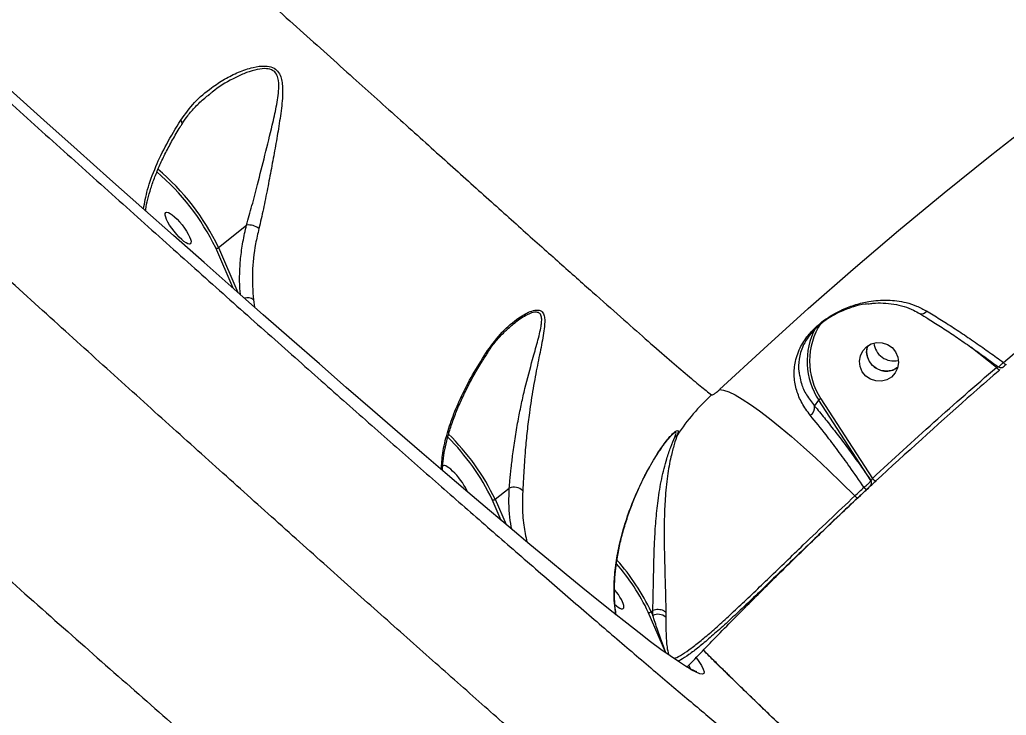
# Model space of a CAD drawing. Header units: millimetres. Extents: x -10374 to 11119, y -8221 to 9433.
# Drawn here: x -3253.9 to -3027.9, y -5447.5 to -5288.1 of the extents above; entities that cross this region are included whole.
import ezdxf

# ---------------------------------------------------------------- set-up
doc = ezdxf.new("R2010")
doc.units = ezdxf.units.MM
for name, color, linetype in [('DIKOM_ОБЪЕКТ', 7, 'Continuous'), ('DIKOM_РАЗМЕР_ЗОНА', 7, 'Continuous'), ('DIKOM_РАЗМЕР_ОБЪЕКТА', 7, 'Continuous')]:
    doc.layers.add(name, color=color, linetype=linetype)
doc.styles.add('style1', font='arial.ttf', dxfattribs={"width": 0.8})
doc.dimstyles.new('1-50', dxfattribs={"dimtxt": 300, "dimasz": 200, "dimexe": 100, "dimexo": 0, "dimgap": 100, "dimtad": 0, "dimdec": 0, "dimtxsty": 'style1', "dimcen": 0, "dimclrd": 7, "dimclre": 7, "dimadec": 1, "dimazin": 2, "dimtfac": 1, "dimtdec": 0, "dimtmove": 1, "dimatfit": 3, "dimfxl": 0, "dimlwd": 25, "dimlwe": 18, "dimarcsym": 0})

# ---------------------------------------------------------------- blocks, each defined once
blk = doc.blocks.new('*D16')
at = {"layer": 'Defpoints', "color": 0, "transparency": 16777216}
for p in [(-9045.1, 5161.67), (3694.49, 5161.67), (1813.16, -6719.94)]:
    blk.add_point(p, dxfattribs=at)
at = {"layer": 'DIKOM_РАЗМЕР_ОБЪЕКТА', "color": 7, "lineweight": 18, "transparency": 16777216}
for p, q in [((3694.49, 5161.67), (-9145.1, 5161.67)), ((1813.16, -6719.94), (-9145.1, -6719.94))]:
    blk.add_line(p, q, dxfattribs=at)
at = {"layer": 'DIKOM_РАЗМЕР_ОБЪЕКТА', "color": 7, "lineweight": 25, "transparency": 16777216}
for p, q in [((-9045.1, 4961.67), (-9045.1, -0.45)), ((-9045.1, -6519.94), (-9045.1, -1080.23))]:
    blk.add_line(p, q, dxfattribs=at)
at = {"layer": 'DIKOM_РАЗМЕР_ОБЪЕКТА', "color": 7, "transparency": 16777216}
for points in [[(-9078.43, 4961.67), (-9011.76, 4961.67), (-9045.1, 5161.67)], [(-9078.43, -6519.94), (-9011.76, -6519.94), (-9045.1, -6719.94)]]:
    blk.add_solid(points, dxfattribs=at)
at = {"layer": 'DIKOM_РАЗМЕР_ОБЪЕКТА', "color": 0, "transparency": 16777216, "insert": (-9045.1, -540.34), "char_height": 300, "attachment_point": 5, "rotation": 90, "style": 'style1'}
blk.add_mtext('11900', dxfattribs=at)
blk = doc.blocks.new('*D13')
at = {"layer": 'Defpoints', "color": 0, "transparency": 16777216}
for p in [(-10176.97, 7112.81), (3082.33, 7112.81), (2015.48, -8221.4)]:
    blk.add_point(p, dxfattribs=at)
at = {"layer": 'DIKOM_РАЗМЕР_ЗОНА', "color": 7, "lineweight": 18, "transparency": 16777216}
for p, q in [((3082.33, 7112.81), (-10276.97, 7112.81)), ((2015.48, -8221.4), (-10276.97, -8221.4))]:
    blk.add_line(p, q, dxfattribs=at)
at = {"layer": 'DIKOM_РАЗМЕР_ЗОНА', "color": 7, "lineweight": 25, "transparency": 16777216}
for p, q in [((-10176.97, 6912.81), (-10176.97, -14.41)), ((-10176.97, -8021.4), (-10176.97, -1094.19))]:
    blk.add_line(p, q, dxfattribs=at)
at = {"layer": 'DIKOM_РАЗМЕР_ЗОНА', "color": 7, "transparency": 16777216}
for points in [[(-10210.3, 6912.81), (-10143.64, 6912.81), (-10176.97, 7112.81)], [(-10210.3, -8021.4), (-10143.64, -8021.4), (-10176.97, -8221.4)]]:
    blk.add_solid(points, dxfattribs=at)
at = {"layer": 'DIKOM_РАЗМЕР_ЗОНА', "color": 0, "transparency": 16777216, "insert": (-10176.97, -554.3), "char_height": 300, "attachment_point": 5, "rotation": 90, "style": 'style1'}
blk.add_mtext('15300', dxfattribs=at)

msp = doc.modelspace()

# ---------------------------------------------------------------- linework, layer by layer
at = {"layer": 'DIKOM_ОБЪЕКТ', "color": 7, "linetype": 'Continuous', "lineweight": 15}
for p, q in [((-3210.46, -5305.24), (-3210.66, -5305.41)), ((-3208.35, -5340.3), (-3201.95, -5335.15)), ((-3205.05, -5349.6), (-3209.02, -5340.37)), ((-3208.35, -5340.3), (-3203.91, -5350.6)), ((-3200.37, -5352.29), (-3200.11, -5353.94)), ((-3047.7, -5355.41), (-3047.67, -5355.43)), ((-3146.69, -5364.4), (-3146.68, -5364.37)), ((-3030.12, -5367.76), (-3035.98, -5363.11)), ((-3028.59, -5367.7), (-3028.53, -5367.65)), ((-3071.78, -5376.62), (-3070.83, -5375.27)), ((-3058.86, -5393.73), (-3070.83, -5375.27)), ((-3070.36, -5374.94), (-3058.51, -5393.2)), ((-3106.88, -5386.25), (-3106.77, -5386.09)), ((-3108.31, -5388.44), (-3107.86, -5387.71)), ((-3058.86, -5393.73), (-3058.86, -5393.73)), ((-3144.96, -5398.01), (-3141.75, -5395.42)), ((-3059.01, -5394.98), (-3059.01, -5394.99)), ((-3143.58, -5402.84), (-3145.64, -5398.08)), ((-3144.96, -5398.01), (-3142.48, -5403.78)), ((-3105.87, -5433.21), (-3109.89, -5423.86)), ((-3109.22, -5423.79), (-3108.86, -5423.51)), ((-3109.22, -5423.79), (-3108.86, -5424.63)), ((-3108.86, -5423.51), (-3108.86, -5423.51)), ((-3108.86, -5424.63), (-3108.86, -5423.51)), ((-3105.9, -5423.91), (-3105.9, -5425)), ((-3100.14, -5436.95), (-3100.53, -5436.2))]:
    msp.add_line(p, q, dxfattribs=at)
at = {"layer": 'DIKOM_ОБЪЕКТ', "color": 7, "linetype": 'Continuous', "lineweight": 15, "flags": 128}
for points in [[(-3093.55, -5372.87), (-3083.43, -5363.49), (-3073.22, -5354.28), (-3062.92, -5345.25), (-3052.55, -5336.4), (-3042.1, -5327.74), (-3031.58, -5319.28), (-3021.01, -5311.01), (-3010.39, -5302.96), (-2999.72, -5295.11), (-2990.59, -5288.58)], [(-3100.46, -5436.82), (-3101.39, -5436.26), (-3103, -5435.21), (-3104.87, -5433.92), (-3106.99, -5432.4), (-3109.36, -5430.64), (-3111.98, -5428.65), (-3114.84, -5426.42), (-3117.95, -5423.97), (-3121.3, -5421.29), (-3124.89, -5418.38), (-3128.71, -5415.25), (-3132.76, -5411.9), (-3137.05, -5408.34), (-3141.56, -5404.55), (-3146.29, -5400.56), (-3151.23, -5396.36), (-3156.4, -5391.95), (-3161.77, -5387.34), (-3167.34, -5382.54), (-3173.12, -5377.54), (-3179.09, -5372.35), (-3185.25, -5366.98), (-3191.59, -5361.43), (-3198.12, -5355.7), (-3204.82, -5349.8), (-3211.69, -5343.73), (-3218.72, -5337.5), (-3225.91, -5331.12), (-3233.26, -5324.59), (-3240.74, -5317.91), (-3248.37, -5311.09), (-3256.13, -5304.14)], [(-3028.52, -5366.63), (-3022.49, -5361.49), (-3016.43, -5356.41), (-3010.35, -5351.39), (-3004.25, -5346.44), (-2998.13, -5341.55), (-2991.99, -5336.73), (-2985.83, -5331.98), (-2979.65, -5327.29)], [(-3054.16, -5369.97), (-3055.25, -5370.61), (-3056.48, -5370.93), (-3057.75, -5370.88), (-3058.97, -5370.48), (-3060.02, -5369.76), (-3060.84, -5368.77), (-3061.34, -5367.6), (-3061.5, -5366.34), (-3061.29, -5365.09), (-3060.74, -5363.96), (-3059.89, -5363.03), (-3058.8, -5362.39), (-3057.57, -5362.07), (-3056.3, -5362.12), (-3055.08, -5362.52), (-3054.02, -5363.24), (-3053.21, -5364.23), (-3052.7, -5365.4), (-3052.55, -5366.66), (-3052.75, -5367.91), (-3053.31, -5369.04), (-3054.16, -5369.97)], [(-3093.55, -5372.87), (-3092.62, -5372.98), (-3091.43, -5373.38), (-3090.01, -5374.07), (-3088.35, -5375.02), (-3086.47, -5376.25), (-3084.39, -5377.74), (-3082.11, -5379.48), (-3079.67, -5381.45), (-3077.08, -5383.64), (-3074.35, -5386.03), (-3071.51, -5388.61), (-3068.59, -5391.34), (-3065.6, -5394.23), (-3062.56, -5397.23)], [(-3062.56, -5397.23), (-3062.3, -5396.98), (-3062.04, -5396.73), (-3061.77, -5396.49), (-3061.51, -5396.24), (-3061.25, -5395.99), (-3060.99, -5395.75), (-3060.72, -5395.5), (-3060.46, -5395.26)], [(-3059.82, -5395.74), (-3060.08, -5395.98), (-3060.35, -5396.23), (-3060.61, -5396.48), (-3060.87, -5396.72), (-3061.14, -5396.97), (-3061.4, -5397.21), (-3061.66, -5397.46), (-3061.93, -5397.71)], [(-3099.04, -5434.1), (-3098.43, -5434.97), (-3097.72, -5436.07), (-3097.28, -5436.93), (-3097.09, -5437.55), (-3097.16, -5437.93)], [(-3097.16, -5437.93), (-3097.49, -5438.08), (-3098.08, -5437.98), (-3098.93, -5437.64), (-3100.03, -5437.07), (-3100.46, -5436.82)]]:
    msp.add_lwpolyline(points, dxfattribs=at)
at = {"layer": 'DIKOM_ОБЪЕКТ', "color": 7, "linetype": 'Continuous', "lineweight": 15}
for centre, radius, start, end in [((-3217.67, -5311.77), 0.936, 340.4589, 47.1238), ((-3256.75, -5363.47), 53.02, 25.8239, 49.7986), ((-3257.29, -5363.91), 54.34, 25.7507, 49.9105), ((-3201.51, -5339.05), 3.93, 52.5129, 96.3991), ((-3208.73, -5339.88), 0.575, 239.6861, 312.0074), ((-3201.83, -5354.23), 2.43, 53.0933, 104.518), ((-3047.31, -5353.98), 1.49, 256.2605, 324.5007), ((-3057.19, -5366.3), 15.75, 146.6756, 213.2612), ((-3057.22, -5366.36), 16.26, 152.1834, 213.2419), ((-3053.66, -5361.75), 4.54, 185.4401, 283.0423), ((-3147.2, -5364.14), 0.571, 336.1334, 28.4261), ((-3027.64, -5366.07), 1.04, 212.3145, 258.0463), ((-3028.87, -5366.97), 1.48, 212.0332, 250.3183), ((-3061.25, -5411.17), 50.42, 132.6231, 146.3732), ((-3068.81, -5377.58), 3.07, 120.3178, 131.11), ((-3073.84, -5376.96), 2.08, 300.796, 9.385), ((-3193.66, -5421.42), 53.4, 25.9209, 44.8701), ((-3194.07, -5421.77), 54.55, 25.8226, 45.2225), ((-3104.59, -5382.19), 1.72, 297.0411, 322.2816), ((-3059.69, -5394.27), 0.989, 313.2784, 32.9847), ((-3059.69, -5394.26), 0.991, 313.3391, 32.924), ((-3057.27, -5392.36), 1.5, 214.2386, 252.2447), ((-3140.68, -5398.02), 2.81, 44.1584, 112.2186), ((-3059.33, -5394.43), 1.4, 216.3882, 249.598), ((-3145.35, -5397.58), 0.575, 239.6742, 311.9793), ((-3061.41, -5396.36), 1.44, 216.8157, 248.924), ((-3154.58, -5445.33), 50.21, 25.4002, 41.5844), ((-3153.92, -5444.81), 48.75, 25.441, 41.0921), ((-3109.6, -5423.37), 0.575, 239.8674, 312.0832), ((-3107.66, -5427.15), 2.79, 50.6226, 115.3408)]:
    msp.add_arc(centre, radius, start, end, dxfattribs=at)
msp.add_ellipse((-3217.63, -5335.85), major_axis=(2.82, -3.57), ratio=0.25693, dxfattribs=at)
for centre, start_param, end_param in [((-3154.13, -5393.91), 0.671156, 3.181745), ((-3118.45, -5419.48), 5.306362, 7.876557)]:
    msp.add_ellipse(centre, major_axis=(2.82, -3.57), ratio=0.25693, start_param=start_param, end_param=end_param, dxfattribs=at)
for points, knots in [([(-3762.54, -4818.74), (-3763.6, -4818.06), (-3765.73, -4816.68), (-3767.7, -4815.72), (-3768.87, -4815.44), (-3769.34, -4815.76), (-3769.19, -4816.66), (-3768.4, -4818.14), (-3766.96, -4820.24), (-3764.84, -4822.97), (-3762.07, -4826.29), (-3758.68, -4830.18), (-3754.7, -4834.59), (-3750.16, -4839.5), (-3745.04, -4844.96), (-3739.27, -4850.99), (-3732.85, -4857.63), (-3725.78, -4864.86), (-3718.12, -4872.62), (-3709.98, -4880.8), (-3701.39, -4889.37), (-3692.37, -4898.31), (-3682.87, -4907.69), (-3672.8, -4917.57), (-3662.16, -4927.96), (-3650.96, -4938.86), (-3639.31, -4950.14), (-3627.35, -4961.68), (-3615.11, -4973.45), (-3602.62, -4985.42), (-3589.8, -4997.68), (-3576.54, -5010.31), (-3562.84, -5023.32), (-3548.73, -5036.69), (-3534.37, -5050.27), (-3519.18, -5064.59), (-3503.16, -5079.65), (-3486.31, -5095.44), (-3469.17, -5111.47), (-3451.75, -5127.7), (-3434.11, -5144.11), (-3417.32, -5159.69), (-3401.41, -5174.4), (-3386.42, -5188.24), (-3371.47, -5202.01), (-3356.44, -5215.82), (-3341.36, -5229.64), (-3326.25, -5243.45), (-3311.3, -5257.1), (-3296.66, -5270.41), (-3282.37, -5283.39), (-3268.42, -5296.01), (-3254.71, -5308.39), (-3241.15, -5320.6), (-3227.75, -5332.62), (-3214.55, -5344.43), (-3201.71, -5355.88), (-3189.35, -5366.86), (-3177.5, -5377.35), (-3166.15, -5387.36), (-3155.22, -5396.95), (-3144.62, -5406.21), (-3134.4, -5415.09), (-3124.58, -5423.58), (-3115.28, -5431.57), (-3106.6, -5438.97), (-3098.54, -5445.78), (-3091.09, -5452.01), (-3084.19, -5457.73), (-3077.79, -5462.96), (-3071.92, -5467.68), (-3066.62, -5471.86), (-3061.93, -5475.45), (-3057.93, -5478.42), (-3054.58, -5480.77), (-3051.88, -5482.53), (-3049.79, -5483.72), (-3048.32, -5484.33), (-3047.48, -5484.34), (-3047.29, -5483.74), (-3047.74, -5482.55), (-3048.71, -5480.96), (-3049.94, -5479.24), (-3050.86, -5478.06), (-3051.32, -5477.47)], [0, 0, 0, 0, 0.014465, 0.028965, 0.040896, 0.052838, 0.06478, 0.076711, 0.088989, 0.101279, 0.113568, 0.125847, 0.137779, 0.149722, 0.161665, 0.173598, 0.185878, 0.198169, 0.210461, 0.222741, 0.234655, 0.246579, 0.258502, 0.270416, 0.282674, 0.294944, 0.307213, 0.319471, 0.331405, 0.34335, 0.355294, 0.367228, 0.379509, 0.391801, 0.404093, 0.416374, 0.430159, 0.443953, 0.457739, 0.471823, 0.485915, 0.499998, 0.511916, 0.523844, 0.535771, 0.547689, 0.559953, 0.572228, 0.584503, 0.596767, 0.608685, 0.620612, 0.63254, 0.644457, 0.656719, 0.668993, 0.681267, 0.69353, 0.705463, 0.717406, 0.729349, 0.741282, 0.753561, 0.765852, 0.778142, 0.790422, 0.802353, 0.814295, 0.826236, 0.838167, 0.850446, 0.862736, 0.875027, 0.887306, 0.899222, 0.911149, 0.923075, 0.934991, 0.947253, 0.959525, 0.971798, 0.98406, 0.992027, 1, 1, 1, 1]), ([(-3047.58, -5528.22), (-3047.58, -5528.24), (-3047.6, -5528.45), (-3048.25, -5528.29), (-3049.61, -5527.67), (-3051.76, -5526.32), (-3054.58, -5524.34), (-3058.07, -5521.74), (-3062.18, -5518.54), (-3066.89, -5514.78), (-3072.22, -5510.42), (-3078.23, -5505.43), (-3084.93, -5499.79), (-3092.34, -5493.5), (-3100.35, -5486.63), (-3108.89, -5479.25), (-3117.93, -5471.4), (-3127.42, -5463.1), (-3137.43, -5454.31), (-3148.04, -5444.94), (-3159.27, -5435), (-3171.1, -5424.48), (-3183.4, -5413.5), (-3196.03, -5402.2), (-3208.94, -5390.6), (-3222.11, -5378.74), (-3235.64, -5366.53), (-3249.63, -5353.87), (-3264.08, -5340.77), (-3278.98, -5327.23), (-3294.15, -5313.41), (-3309.42, -5299.47), (-3324.76, -5285.44), (-3340.14, -5271.35), (-3355.68, -5257.09), (-3371.49, -5242.56), (-3387.56, -5227.75), (-3403.87, -5212.71), (-3420.23, -5197.6), (-3437.28, -5181.82), (-3455, -5165.4), (-3473.33, -5148.37), (-3491.7, -5131.28), (-3510.06, -5114.17), (-3528.35, -5097.08), (-3545.49, -5081.03), (-3561.48, -5066.04), (-3576.34, -5052.07), (-3590.95, -5038.32), (-3605.41, -5024.67), (-3619.7, -5011.16), (-3633.79, -4997.82), (-3647.5, -4984.79), (-3660.67, -4972.24), (-3673.31, -4960.18), (-3685.4, -4948.6), (-3697.05, -4937.41), (-3708.35, -4926.52), (-3719.25, -4915.97), (-3729.74, -4905.79), (-3739.68, -4896.09), (-3748.97, -4886.98), (-3757.61, -4878.47), (-3765.61, -4870.54), (-3773.03, -4863.14), (-3779.92, -4856.2), (-3786.24, -4849.78), (-3791.98, -4843.88), (-3797.05, -4838.59), (-3801.4, -4833.95), (-3805.05, -4829.96), (-3808.01, -4826.6), (-3810.32, -4823.84), (-3812, -4821.66), (-3812.95, -4820.14), (-3813.29, -4819.32), (-3813.07, -4819.23), (-3813.02, -4819.2)], [0, 0, 0, 0, 0.001026, 0.014265, 0.027883, 0.041515, 0.055146, 0.068765, 0.082025, 0.095295, 0.108566, 0.121825, 0.135471, 0.149129, 0.162788, 0.176434, 0.189694, 0.202966, 0.216238, 0.229498, 0.243144, 0.256803, 0.270461, 0.284108, 0.297351, 0.310606, 0.32386, 0.337103, 0.35073, 0.36437, 0.378009, 0.391636, 0.40488, 0.418136, 0.431392, 0.444636, 0.458265, 0.471907, 0.485548, 0.499177, 0.514498, 0.529828, 0.545148, 0.5608, 0.57646, 0.592112, 0.605374, 0.618647, 0.63192, 0.645182, 0.658829, 0.672489, 0.686149, 0.699796, 0.713035, 0.726285, 0.739535, 0.752775, 0.766397, 0.780031, 0.793666, 0.807288, 0.820549, 0.833821, 0.847093, 0.860354, 0.874002, 0.887663, 0.901323, 0.914971, 0.928227, 0.941495, 0.954762, 0.968018, 0.981661, 0.995317, 1, 1, 1, 1]), ([(-3729.17, -4976.4), (-3725.35, -4980.14), (-3717.7, -4987.63), (-3705.68, -4999.35), (-3693.27, -5011.4), (-3680.34, -5023.92), (-3666.89, -5036.89), (-3652.93, -5050.3), (-3638.64, -5064.01), (-3624.16, -5077.83), (-3609.53, -5091.76), (-3594.78, -5105.76), (-3579.81, -5119.93), (-3564.49, -5134.39), (-3548.83, -5149.11), (-3532.87, -5164.09), (-3516.77, -5179.14), (-3500.72, -5194.1), (-3484.75, -5208.95), (-3468.88, -5223.66), (-3453, -5238.34), (-3436.98, -5253.1), (-3420.85, -5267.93), (-3404.64, -5282.78), (-3388.53, -5297.5), (-3372.71, -5311.9), (-3357.21, -5325.98), (-3342.04, -5339.72), (-3327.07, -5353.23), (-3312.19, -5366.61), (-3297.45, -5379.84), (-3282.86, -5392.88), (-3268.6, -5405.59), (-3253.92, -5418.62), (-3238.95, -5431.85), (-3223.75, -5445.25), (-3214.12, -5453.67), (-3209.31, -5457.89)], [0, 0, 0, 0, 0.027716, 0.055455, 0.083195, 0.110911, 0.139432, 0.167979, 0.196526, 0.225048, 0.25276, 0.280495, 0.308231, 0.335942, 0.364457, 0.392999, 0.421539, 0.450054, 0.477792, 0.505553, 0.533314, 0.561051, 0.589596, 0.618167, 0.646737, 0.675282, 0.702991, 0.730722, 0.758455, 0.786163, 0.814675, 0.843214, 0.871752, 0.900264, 0.933502, 0.966762, 1, 1, 1, 1]), ([(-3470.35, -5038.19), (-3465.86, -5042.29), (-3456.87, -5050.49), (-3443.06, -5063.05), (-3429.04, -5075.76), (-3414.32, -5089.08), (-3398.97, -5102.93), (-3383.03, -5117.28), (-3366.9, -5131.78), (-3350.62, -5146.38), (-3334.26, -5161.03), (-3318.36, -5175.26), (-3302.95, -5189.04), (-3288.07, -5202.34), (-3273.32, -5215.53), (-3258.75, -5228.56), (-3244.42, -5241.37), (-3230.35, -5253.97), (-3216.62, -5266.27), (-3203.21, -5278.3), (-3190.36, -5289.83), (-3178.35, -5300.61), (-3167.25, -5310.58), (-3157.04, -5319.76), (-3147.4, -5328.41), (-3138.41, -5336.48), (-3130.09, -5343.91), (-3122.67, -5350.52), (-3116.13, -5356.31), (-3110.45, -5361.31), (-3105.48, -5365.64), (-3101.28, -5369.24), (-3097.81, -5372.16), (-3096.2, -5373.43), (-3095.39, -5374.07)], [0, 0, 0, 0, 0.028334, 0.056668, 0.085283, 0.113899, 0.145533, 0.177191, 0.208824, 0.24139, 0.273983, 0.306549, 0.337187, 0.36785, 0.398488, 0.430011, 0.461559, 0.49308, 0.525743, 0.558406, 0.591537, 0.62467, 0.655787, 0.68693, 0.718048, 0.750073, 0.782124, 0.81415, 0.844705, 0.875282, 0.905838, 0.937217, 0.968621, 1, 1, 1, 1]), ([(-3217.04, -5311.09), (-3216.03, -5309.7), (-3214, -5306.92), (-3210.44, -5303.93), (-3207, -5301.64), (-3203.8, -5300.02), (-3200.66, -5298.96), (-3197.95, -5298.56), (-3195.99, -5298.91), (-3194.75, -5299.81), (-3194.09, -5301.06), (-3193.78, -5302.47), (-3193.62, -5304.84), (-3193.89, -5308.36), (-3194.62, -5312.93), (-3195.41, -5317.54), (-3196.25, -5322.13), (-3197.15, -5326.8), (-3198.08, -5331.51), (-3198.77, -5334.46), (-3199.12, -5335.94)], [0, 0, 0, 0, 0.08317, 0.166452, 0.223541, 0.280757, 0.337627, 0.384008, 0.415804, 0.442853, 0.46984, 0.494249, 0.518726, 0.589429, 0.660399, 0.727083, 0.793946, 0.860516, 0.930335, 1, 1, 1, 1]), ([(-3201.95, -5335.15), (-3201.53, -5333.68), (-3200.68, -5330.68), (-3199.28, -5325.22), (-3197.7, -5319), (-3196.21, -5313.04), (-3195.07, -5307.99), (-3194.48, -5304.33), (-3194.55, -5301.69), (-3195.21, -5300.21), (-3196.28, -5299.42), (-3197.97, -5299.18), (-3200.15, -5299.56), (-3202.6, -5300.4), (-3205.92, -5302.02), (-3208.63, -5303.6), (-3210.24, -5305.04), (-3210.46, -5305.24)], [0, 0, 0, 0, 0.085246, 0.173357, 0.295714, 0.421635, 0.501204, 0.582105, 0.635162, 0.663605, 0.691805, 0.725901, 0.771593, 0.823486, 0.875483, 0.983054, 1, 1, 1, 1]), ([(-3216.8, -5312.06), (-3216.36, -5311.39), (-3215.41, -5309.96), (-3213.63, -5307.96), (-3211.97, -5306.34), (-3210.84, -5305.49), (-3210.49, -5305.22)], [0, 0, 0, 0, 0.258256, 0.551472, 0.858954, 1, 1, 1, 1]), ([(-3225.55, -5331.44), (-3225.3, -5330), (-3224.78, -5327), (-3222.91, -5321.94), (-3220.38, -5316.58), (-3218.16, -5312.93), (-3217.04, -5311.09)], [0, 0, 0, 0, 0.248548, 0.516258, 0.755649, 1, 1, 1, 1]), ([(-3225.08, -5331.86), (-3225.07, -5331.74), (-3224.98, -5330.91), (-3224.59, -5329.2), (-3223.91, -5326.74), (-3222.98, -5324.12), (-3221.84, -5321.38), (-3220.5, -5318.56), (-3218.93, -5315.65), (-3217.68, -5313.48), (-3216.91, -5312.28), (-3216.78, -5312.09)], [0, 0, 0, 0, 0.022911, 0.159184, 0.295661, 0.432388, 0.568172, 0.703446, 0.838805, 0.973998, 1, 1, 1, 1]), ([(-3203.34, -5351.1), (-3203.38, -5350.69), (-3203.53, -5349.17), (-3203.56, -5346.41), (-3203.34, -5342.79), (-3202.84, -5339.03), (-3202.24, -5336.44), (-3201.95, -5335.15)], [0, 0, 0, 0, 0.082776, 0.308793, 0.53481, 0.767405, 1, 1, 1, 1]), ([(-3199.12, -5335.94), (-3199.39, -5337.1), (-3200.17, -5340.51), (-3200.81, -5346.11), (-3200.52, -5350.21), (-3200.37, -5352.29)], [0, 0, 0, 0, 0.203551, 0.596835, 1, 1, 1, 1]), ([(-3072.77, -5378.75), (-3073.45, -5377.83), (-3074.81, -5375.98), (-3075.99, -5373), (-3076.55, -5369.96), (-3076.4, -5367.29), (-3075.85, -5365.07), (-3075.19, -5363.42), (-3074.32, -5361.87), (-3073.13, -5360.2), (-3071.33, -5358.3), (-3069.14, -5356.59), (-3067.12, -5355.37), (-3064.94, -5354.28), (-3062.35, -5353.31), (-3058.9, -5352.5), (-3055.01, -5352.21), (-3051.35, -5352.7), (-3048.37, -5353.63), (-3046.85, -5354.44), (-3046.1, -5354.84)], [0, 0, 0, 0, 0.072775, 0.145625, 0.222086, 0.298515, 0.340926, 0.383292, 0.416482, 0.449608, 0.498648, 0.547787, 0.58084, 0.613969, 0.671085, 0.728313, 0.813197, 0.898071, 0.949049, 1, 1, 1, 1]), ([(-3059.77, -5353.23), (-3059.91, -5353.23), (-3060.93, -5353.29), (-3062.89, -5353.86), (-3065.25, -5354.69), (-3067.25, -5355.68), (-3069.07, -5356.78), (-3071.08, -5358.33), (-3072.69, -5360.04), (-3073.72, -5361.52), (-3074.47, -5362.9), (-3075.02, -5364.37), (-3075.44, -5366.34), (-3075.55, -5368.15), (-3075.24, -5369.44), (-3075.15, -5369.81)], [0, 0, 0, 0, 0.017396, 0.122716, 0.230076, 0.288917, 0.349231, 0.435368, 0.521403, 0.580315, 0.640952, 0.719014, 0.798221, 0.941138, 1, 1, 1, 1]), ([(-3059.55, -5353.22), (-3059.17, -5353.16), (-3057.99, -5352.98), (-3056.02, -5352.98), (-3053.62, -5353.2), (-3051.29, -5353.76), (-3049.29, -5354.49), (-3048.16, -5355.17), (-3047.71, -5355.44)], [0, 0, 0, 0, 0.090636, 0.279131, 0.478249, 0.678085, 0.871399, 1, 1, 1, 1]), ([(-3146.7, -5363.87), (-3145.63, -5362.43), (-3143.5, -5359.57), (-3140.41, -5356.93), (-3138.06, -5355.45), (-3136.56, -5354.77), (-3135.14, -5354.5), (-3134.13, -5354.93), (-3133.7, -5355.91), (-3133.59, -5357.09), (-3133.73, -5359.22), (-3134.31, -5362.57), (-3135.33, -5367.35), (-3136.3, -5372.54), (-3137.1, -5377.64), (-3137.68, -5382.39), (-3138.06, -5386.4), (-3138.32, -5390.05), (-3138.51, -5393.25), (-3138.61, -5395.14), (-3138.67, -5396.06)], [0, 0, 0, 0, 0.088111, 0.176017, 0.208492, 0.240864, 0.274387, 0.308222, 0.337714, 0.365324, 0.393016, 0.47361, 0.554497, 0.640483, 0.726388, 0.789656, 0.852836, 0.902742, 0.952585, 1, 1, 1, 1]), ([(-3141.75, -5395.42), (-3141.69, -5394.87), (-3141.56, -5393.4), (-3141.3, -5390.77), (-3140.9, -5387.36), (-3140.36, -5383.57), (-3139.69, -5379.7), (-3138.94, -5376.03), (-3137.88, -5371.4), (-3136.61, -5366.67), (-3135.27, -5361.94), (-3134.53, -5359.05), (-3134.3, -5357.2), (-3134.32, -5356.18), (-3134.64, -5355.36), (-3135.21, -5355.12), (-3135.97, -5355.1), (-3136.92, -5355.34), (-3138.29, -5356.04), (-3139.59, -5356.86), (-3140.4, -5357.53), (-3140.76, -5357.83)], [0, 0, 0, 0, 0.034711, 0.092106, 0.151099, 0.224003, 0.298467, 0.364519, 0.430596, 0.566533, 0.651695, 0.738271, 0.766686, 0.795662, 0.827136, 0.858028, 0.863914, 0.900754, 0.935226, 0.970431, 1, 1, 1, 1]), ([(-3047.68, -5355.45), (-3047.08, -5355.81), (-3045.55, -5356.74), (-3042.94, -5358.4), (-3039.91, -5360.4), (-3036.78, -5362.53), (-3033.59, -5364.79), (-3031.22, -5366.5), (-3029.92, -5367.48), (-3029.69, -5367.65)], [0, 0, 0, 0, 0.109138, 0.278511, 0.449179, 0.620729, 0.792744, 0.964763, 1, 1, 1, 1]), ([(-3046.1, -5354.84), (-3045.1, -5355.45), (-3043.1, -5356.65), (-3039.93, -5358.68), (-3036.64, -5360.87), (-3033.34, -5363.15), (-3030.62, -5365.09), (-3029.04, -5366.24), (-3028.52, -5366.63)], [0, 0, 0, 0, 0.182796, 0.365597, 0.55375, 0.741925, 0.914192, 1, 1, 1, 1]), ([(-3146.68, -5364.37), (-3146.54, -5364.15), (-3145.9, -5363.09), (-3144.54, -5361.41), (-3142.71, -5359.42), (-3141.39, -5358.33), (-3140.77, -5357.81)], [0, 0, 0, 0, 0.085056, 0.399705, 0.716852, 1, 1, 1, 1]), ([(-3157.32, -5391.15), (-3157.25, -5389.94), (-3157.09, -5387.35), (-3156.07, -5383.04), (-3154.51, -5378.44), (-3152.47, -5373.79), (-3149.93, -5368.93), (-3147.77, -5365.55), (-3146.7, -5363.87)], [0, 0, 0, 0, 0.166288, 0.355416, 0.517107, 0.679244, 0.840728, 1, 1, 1, 1]), ([(-3157.07, -5391.36), (-3157.05, -5390.86), (-3157.01, -5389.59), (-3156.67, -5387.34), (-3156.11, -5384.67), (-3155.3, -5381.85), (-3154.29, -5378.94), (-3153.07, -5375.96), (-3151.65, -5372.95), (-3150.05, -5369.91), (-3148.41, -5367.07), (-3147.21, -5365.22), (-3146.68, -5364.41)], [0, 0, 0, 0, 0.072764, 0.184263, 0.294704, 0.404307, 0.513151, 0.618948, 0.722284, 0.823381, 0.921911, 1, 1, 1, 1]), ([(-3059.6, -5362.84), (-3059.68, -5363.09), (-3059.94, -5363.81), (-3059.81, -5365.11), (-3059.24, -5366.53), (-3058.21, -5367.68), (-3056.87, -5368.43), (-3055.37, -5368.7), (-3053.92, -5368.51), (-3053.14, -5368.02), (-3052.78, -5367.8)], [0, 0, 0, 0, 0.072379, 0.208084, 0.343772, 0.479487, 0.615151, 0.750879, 0.88655, 1, 1, 1, 1]), ([(-3052.77, -5367.76), (-3053.04, -5367.95), (-3053.72, -5368.44), (-3055.07, -5368.69), (-3056.59, -5368.53), (-3057.98, -5367.86), (-3059.07, -5366.77), (-3059.73, -5365.4), (-3059.95, -5364.01), (-3059.71, -5363.19), (-3059.61, -5362.84)], [0, 0, 0, 0, 0.090308, 0.225667, 0.361117, 0.496491, 0.63187, 0.767251, 0.902653, 1, 1, 1, 1]), ([(-3029.68, -5367.62), (-3029.67, -5367.63), (-3029.67, -5367.66), (-3029.53, -5367.56), (-3029.28, -5367.37), (-3028.96, -5367.07), (-3028.67, -5366.78), (-3028.52, -5366.63)], [0, 0, 0, 0, 0.073216, 0.336175, 0.49144, 0.744034, 1, 1, 1, 1]), ([(-3058.51, -5393.2), (-3053.84, -5388.9), (-3044.5, -5380.29), (-3034.92, -5371.94), (-3030.12, -5367.76)], [0, 0, 0, 0, 0.499918, 1, 1, 1, 1]), ([(-3029.37, -5368.37), (-3029.86, -5368.8), (-3032.35, -5370.95), (-3041.91, -5379.3), (-3050.79, -5387.43), (-3057.73, -5393.79)], [0, 0, 0, 0, 0.051714, 0.258555, 1, 1, 1, 1]), ([(-3030.12, -5367.76), (-3030.07, -5367.74), (-3029.95, -5367.69), (-3029.81, -5367.63), (-3029.72, -5367.6), (-3029.71, -5367.59), (-3029.7, -5367.59)], [0, 0, 0, 0, 0.300851, 0.592118, 0.868146, 1, 1, 1, 1]), ([(-3029.69, -5367.63), (-3029.67, -5367.64), (-3029.59, -5367.73), (-3029.38, -5367.8), (-3029.12, -5367.84), (-3028.9, -5367.82), (-3028.73, -5367.77), (-3028.61, -5367.71), (-3028.53, -5367.65), (-3028.49, -5367.62), (-3028.47, -5367.61), (-3028.45, -5367.6), (-3028.43, -5367.58), (-3028.4, -5367.55), (-3028.38, -5367.53)], [0, 0, 0, 0, 0.035202, 0.223996, 0.379572, 0.511208, 0.619948, 0.70508, 0.763674, 0.789827, 0.80867, 0.835815, 0.896972, 1, 1, 1, 1]), ([(-3027.86, -5367.09), (-3027.86, -5367.09), (-3027.94, -5367.16), (-3028.1, -5367.3), (-3028.26, -5367.43), (-3028.35, -5367.51), (-3028.37, -5367.53), (-3028.38, -5367.53)], [0, 0, 0, 0, 0.006937, 0.359905, 0.712432, 0.929693, 1, 1, 1, 1]), ([(-3075.15, -5369.81), (-3075.05, -5370.37), (-3074.79, -5371.8), (-3073.72, -5374.1), (-3072.44, -5375.78), (-3071.78, -5376.62)], [0, 0, 0, 0, 0.240027, 0.615691, 1, 1, 1, 1]), ([(-3095.39, -5374.07), (-3095.36, -5374.08), (-3095.28, -5374.1), (-3095.04, -5374), (-3094.74, -5373.82), (-3094.42, -5373.6), (-3094.09, -5373.34), (-3093.79, -5373.09), (-3093.62, -5372.94), (-3093.55, -5372.87)], [0, 0, 0, 0, 0.194399, 0.403713, 0.553916, 0.691103, 0.835104, 0.921918, 1, 1, 1, 1]), ([(-3071.78, -5376.62), (-3071.04, -5377.52), (-3069.55, -5379.3), (-3067.21, -5382.27), (-3064.79, -5385.44), (-3062, -5389.24), (-3060.01, -5392.08), (-3058.86, -5393.73)], [0, 0, 0, 0, 0.182565, 0.365118, 0.553036, 0.740948, 1, 1, 1, 1]), ([(-3060.46, -5395.26), (-3061.55, -5393.67), (-3063.56, -5390.76), (-3066.47, -5386.77), (-3069.52, -5382.73), (-3071.57, -5380.22), (-3072.77, -5378.75)], [0, 0, 0, 0, 0.25809, 0.475017, 0.69408, 1, 1, 1, 1]), ([(-3107.78, -5387.54), (-3107.1, -5386.51), (-3106.14, -5385.08), (-3104.91, -5383.61), (-3104.07, -5382.74), (-3103.35, -5382.17), (-3102.98, -5382.22), (-3103.08, -5382.78), (-3103.22, -5383.2), (-3103.23, -5383.25)], [0, 0, 0, 0, 0.286499, 0.400249, 0.516301, 0.657458, 0.799385, 0.976347, 1, 1, 1, 1]), ([(-3103.81, -5383.73), (-3103.69, -5383.41), (-3103.47, -5382.85), (-3103.58, -5382.56), (-3103.97, -5382.84), (-3104.15, -5382.97)], [0, 0, 0, 0, 0.395155, 0.712107, 1, 1, 1, 1]), ([(-3108.86, -5423.51), (-3108.86, -5423.51), (-3108.86, -5422.92), (-3108.77, -5421.54), (-3108.74, -5418.88), (-3108.67, -5415.52), (-3108.6, -5411.75), (-3108.45, -5407.46), (-3108.17, -5402.92), (-3107.67, -5398.02), (-3106.86, -5393.18), (-3105.83, -5389.12), (-3104.72, -5385.9), (-3104.12, -5384.46), (-3103.81, -5383.73)], [0, 0, 0, 0, 0.000022, 0.041184, 0.109114, 0.178966, 0.262759, 0.348796, 0.454115, 0.562167, 0.689615, 0.820436, 0.909417, 1, 1, 1, 1]), ([(-3106.36, -5385.52), (-3106.09, -5385.15), (-3105.57, -5384.46), (-3104.9, -5383.69), (-3104.42, -5383.19), (-3104.25, -5383.05), (-3104.18, -5382.99)], [0, 0, 0, 0, 0.332665, 0.625986, 0.858075, 1, 1, 1, 1]), ([(-3103.23, -5383.25), (-3103.47, -5383.95), (-3103.95, -5385.36), (-3104.81, -5388.54), (-3105.56, -5392.64), (-3106.04, -5397.51), (-3106.25, -5402.54), (-3106.27, -5407.17), (-3106.18, -5411.64), (-3106.07, -5415.49), (-3105.96, -5419.02), (-3105.9, -5421.76), (-3105.9, -5423.31), (-3105.9, -5423.91)], [0, 0, 0, 0, 0.088909, 0.180126, 0.304976, 0.433461, 0.537911, 0.64516, 0.729408, 0.815875, 0.884783, 0.955517, 1, 1, 1, 1]), ([(-3107.83, -5387.72), (-3107.73, -5387.54), (-3107.42, -5387.01), (-3107.09, -5386.56), (-3106.88, -5386.25)], [0, 0, 0, 0, 0.339122, 1, 1, 1, 1]), ([(-3117.31, -5424.47), (-3117.44, -5423.58), (-3117.74, -5421.51), (-3117.78, -5417.9), (-3117.49, -5413.73), (-3116.75, -5409.23), (-3115.53, -5404.41), (-3113.95, -5399.8), (-3112.13, -5395.5), (-3110.22, -5391.61), (-3108.59, -5388.89), (-3107.78, -5387.54)], [0, 0, 0, 0, 0.097276, 0.223767, 0.351832, 0.480301, 0.608549, 0.736311, 0.824235, 0.912296, 1, 1, 1, 1]), ([(-3107.78, -5387.54), (-3107.78, -5387.56), (-3107.8, -5387.62), (-3107.84, -5387.67), (-3107.87, -5387.71)], [0, 0, 0, 0, 0.27171, 1, 1, 1, 1]), ([(-3117.23, -5424.53), (-3117.31, -5424.02), (-3117.54, -5422.58), (-3117.66, -5419.97), (-3117.63, -5416.9), (-3117.36, -5413.72), (-3116.88, -5410.5), (-3116.15, -5407.15), (-3115.22, -5403.77), (-3114.13, -5400.53), (-3112.95, -5397.5), (-3111.71, -5394.72), (-3110.6, -5392.44), (-3109.83, -5391.07), (-3109.57, -5390.6)], [0, 0, 0, 0, 0.06094, 0.170144, 0.280382, 0.376722, 0.478949, 0.576524, 0.669983, 0.760088, 0.834932, 0.903591, 0.967194, 1, 1, 1, 1]), ([(-3060.46, -5395.26), (-3060.32, -5395.14), (-3060, -5394.89), (-3059.61, -5394.55), (-3059.26, -5394.22), (-3059, -5393.94), (-3058.88, -5393.79), (-3058.86, -5393.74), (-3058.86, -5393.73)], [0, 0, 0, 0, 0.180468, 0.402839, 0.53095, 0.749587, 0.966404, 1, 1, 1, 1]), ([(-3057.73, -5393.79), (-3057.85, -5393.91), (-3058.11, -5394.14), (-3058.47, -5394.48), (-3058.77, -5394.76), (-3058.94, -5394.92), (-3058.99, -5394.97), (-3059.01, -5394.98)], [0, 0, 0, 0, 0.218304, 0.436676, 0.65318, 0.865699, 1, 1, 1, 1]), ([(-3058.86, -5393.73), (-3058.85, -5393.72), (-3058.83, -5393.71), (-3058.78, -5393.64), (-3058.7, -5393.52), (-3058.6, -5393.37), (-3058.54, -5393.26), (-3058.51, -5393.2)], [0, 0, 0, 0, 0.12771, 0.330754, 0.543823, 0.768324, 1, 1, 1, 1]), ([(-3141.15, -5404.9), (-3141.33, -5403.99), (-3141.92, -5401.03), (-3141.82, -5397.71), (-3141.75, -5395.42)], [0, 0, 0, 0, 0.30893, 1, 1, 1, 1]), ([(-3138.67, -5396.06), (-3138.71, -5397.15), (-3138.81, -5399.85), (-3138.55, -5403.82), (-3137.98, -5406.5), (-3137.71, -5407.77)], [0, 0, 0, 0, 0.263134, 0.652895, 1, 1, 1, 1]), ([(-3101.02, -5436.45), (-3098.67, -5434.01), (-3093.61, -5428.75), (-3085.75, -5420.81), (-3077.47, -5412.6), (-3069.13, -5404.54), (-3062.87, -5398.57), (-3059.37, -5395.34), (-3058.69, -5394.7)], [0, 0, 0, 0, 0.169546, 0.365535, 0.561352, 0.756934, 0.952273, 1, 1, 1, 1]), ([(-3059.01, -5394.99), (-3059.02, -5394.99), (-3059.03, -5395), (-3059.1, -5395.07), (-3059.24, -5395.19), (-3059.41, -5395.36), (-3059.61, -5395.54), (-3059.75, -5395.67), (-3059.82, -5395.74)], [0, 0, 0, 0, 0.033934, 0.252199, 0.470511, 0.597642, 0.819115, 1, 1, 1, 1]), ([(-3104.07, -5434.45), (-3103.97, -5434.43), (-3103.44, -5434.32), (-3102.12, -5433.57), (-3100.13, -5432.22), (-3097.83, -5430.42), (-3095.22, -5428.21), (-3092.32, -5425.6), (-3089.15, -5422.65), (-3085.74, -5419.42), (-3082.12, -5415.94), (-3078.32, -5412.27), (-3073.79, -5407.91), (-3068.5, -5402.83), (-3064.54, -5399.1), (-3062.56, -5397.23)], [0, 0, 0, 0, 0.019671, 0.101002, 0.176397, 0.252028, 0.327424, 0.402801, 0.47842, 0.553791, 0.629157, 0.704761, 0.780128, 0.890066, 1, 1, 1, 1]), ([(-3061.93, -5397.71), (-3063.39, -5399.09), (-3066.31, -5401.84), (-3070.63, -5405.96), (-3074.8, -5409.96), (-3078.78, -5413.81), (-3082.62, -5417.52), (-3086.27, -5421.02), (-3089.71, -5424.27), (-3092.89, -5427.21), (-3095.78, -5429.78), (-3098.37, -5431.95), (-3100.61, -5433.65), (-3102.19, -5434.72), (-3102.89, -5435.05), (-3103.1, -5435.14)], [0, 0, 0, 0, 0.084508, 0.169012, 0.248981, 0.329203, 0.40916, 0.489188, 0.569478, 0.649503, 0.72949, 0.80974, 0.889734, 0.968133, 1, 1, 1, 1]), ([(-3105.9, -5423.91), (-3105.92, -5423.89), (-3106.04, -5423.76), (-3106.35, -5423.55), (-3106.92, -5423.35), (-3107.59, -5423.26), (-3108.28, -5423.31), (-3108.67, -5423.44), (-3108.86, -5423.51)], [0, 0, 0, 0, 0.035085, 0.217867, 0.413514, 0.60901, 0.804522, 1, 1, 1, 1]), ([(-3105.8, -5433.23), (-3105.84, -5433.14), (-3106.54, -5431.39), (-3107.55, -5428.58), (-3108.5, -5425.71), (-3108.86, -5424.63)], [0, 0, 0, 0, 0.03457, 0.635354, 1, 1, 1, 1]), ([(-3105.9, -5425), (-3105.88, -5426.26), (-3105.84, -5428.79), (-3105.7, -5431.54), (-3105.39, -5433.03), (-3105.27, -5433.61)], [0, 0, 0, 0, 0.38072, 0.761863, 1, 1, 1, 1]), ([(-3071.3, -5457.69), (-3072.78, -5456.29), (-3075.74, -5453.49), (-3079.99, -5449.43), (-3084.07, -5445.51), (-3087.9, -5441.82), (-3091.4, -5438.41), (-3094.56, -5435.3), (-3096.39, -5433.48), (-3097.28, -5432.59)], [0, 0, 0, 0, 0.142398, 0.284799, 0.431334, 0.577877, 0.720269, 0.862669, 1, 1, 1, 1]), ([(-3071.04, -5457.92), (-3071.82, -5457.18), (-3073.71, -5455.39), (-3076.62, -5452.63), (-3079.76, -5449.63), (-3082.76, -5446.76), (-3085.6, -5444.01), (-3088.28, -5441.42), (-3090.76, -5438.99), (-3093.07, -5436.73), (-3095.16, -5434.66), (-3096.56, -5433.27), (-3097.19, -5432.63), (-3097.26, -5432.56)], [0, 0, 0, 0, 0.071437, 0.175301, 0.278991, 0.382331, 0.48513, 0.587204, 0.688392, 0.788352, 0.888252, 0.988078, 1, 1, 1, 1]), ([(-3098.81, -5437.55), (-3098.8, -5437.55), (-3098.77, -5437.55), (-3098.94, -5437.52), (-3099.32, -5437.36), (-3099.95, -5437.06), (-3100.53, -5436.72), (-3100.82, -5436.56)], [0, 0, 0, 0, 0.034543, 0.231571, 0.467554, 0.739746, 1, 1, 1, 1])]:
    msp.add_open_spline(points, degree=3, knots=knots, dxfattribs=at)

# ---------------------------------------------------------------- dimensions: what is measured, and where the dimension line sits
at = {"layer": 'DIKOM_РАЗМЕР_ЗОНА'}
dim = msp.add_linear_dim(base=(-10176.97, 7112.81), p1=(2015.48, -8221.4), p2=(3082.33, 7112.81), angle=270, text='15300', dimstyle='1-50', override={"dimscale": 1, "dimtix": 0, "dimtofl": 1, "dimtmove": 1, "dimatfit": 3}, dxfattribs=at)
dim.commit()
dim.dimension.update_dxf_attribs({"geometry": '*D13', "text_midpoint": (-10176.97, -554.3), "dimtype": 160})
at = {"layer": 'DIKOM_РАЗМЕР_ОБЪЕКТА'}
dim = msp.add_linear_dim(base=(-9045.1, 5161.67), p1=(1813.16, -6719.94), p2=(3694.49, 5161.67), angle=270, text='11900', dimstyle='1-50', override={"dimscale": 1, "dimtix": 0, "dimtofl": 1, "dimtmove": 1, "dimatfit": 3}, dxfattribs=at)
dim.commit()
dim.dimension.update_dxf_attribs({"geometry": '*D16', "text_midpoint": (-9045.1, -540.34), "dimtype": 160})

doc.saveas('drawing.dxf')
